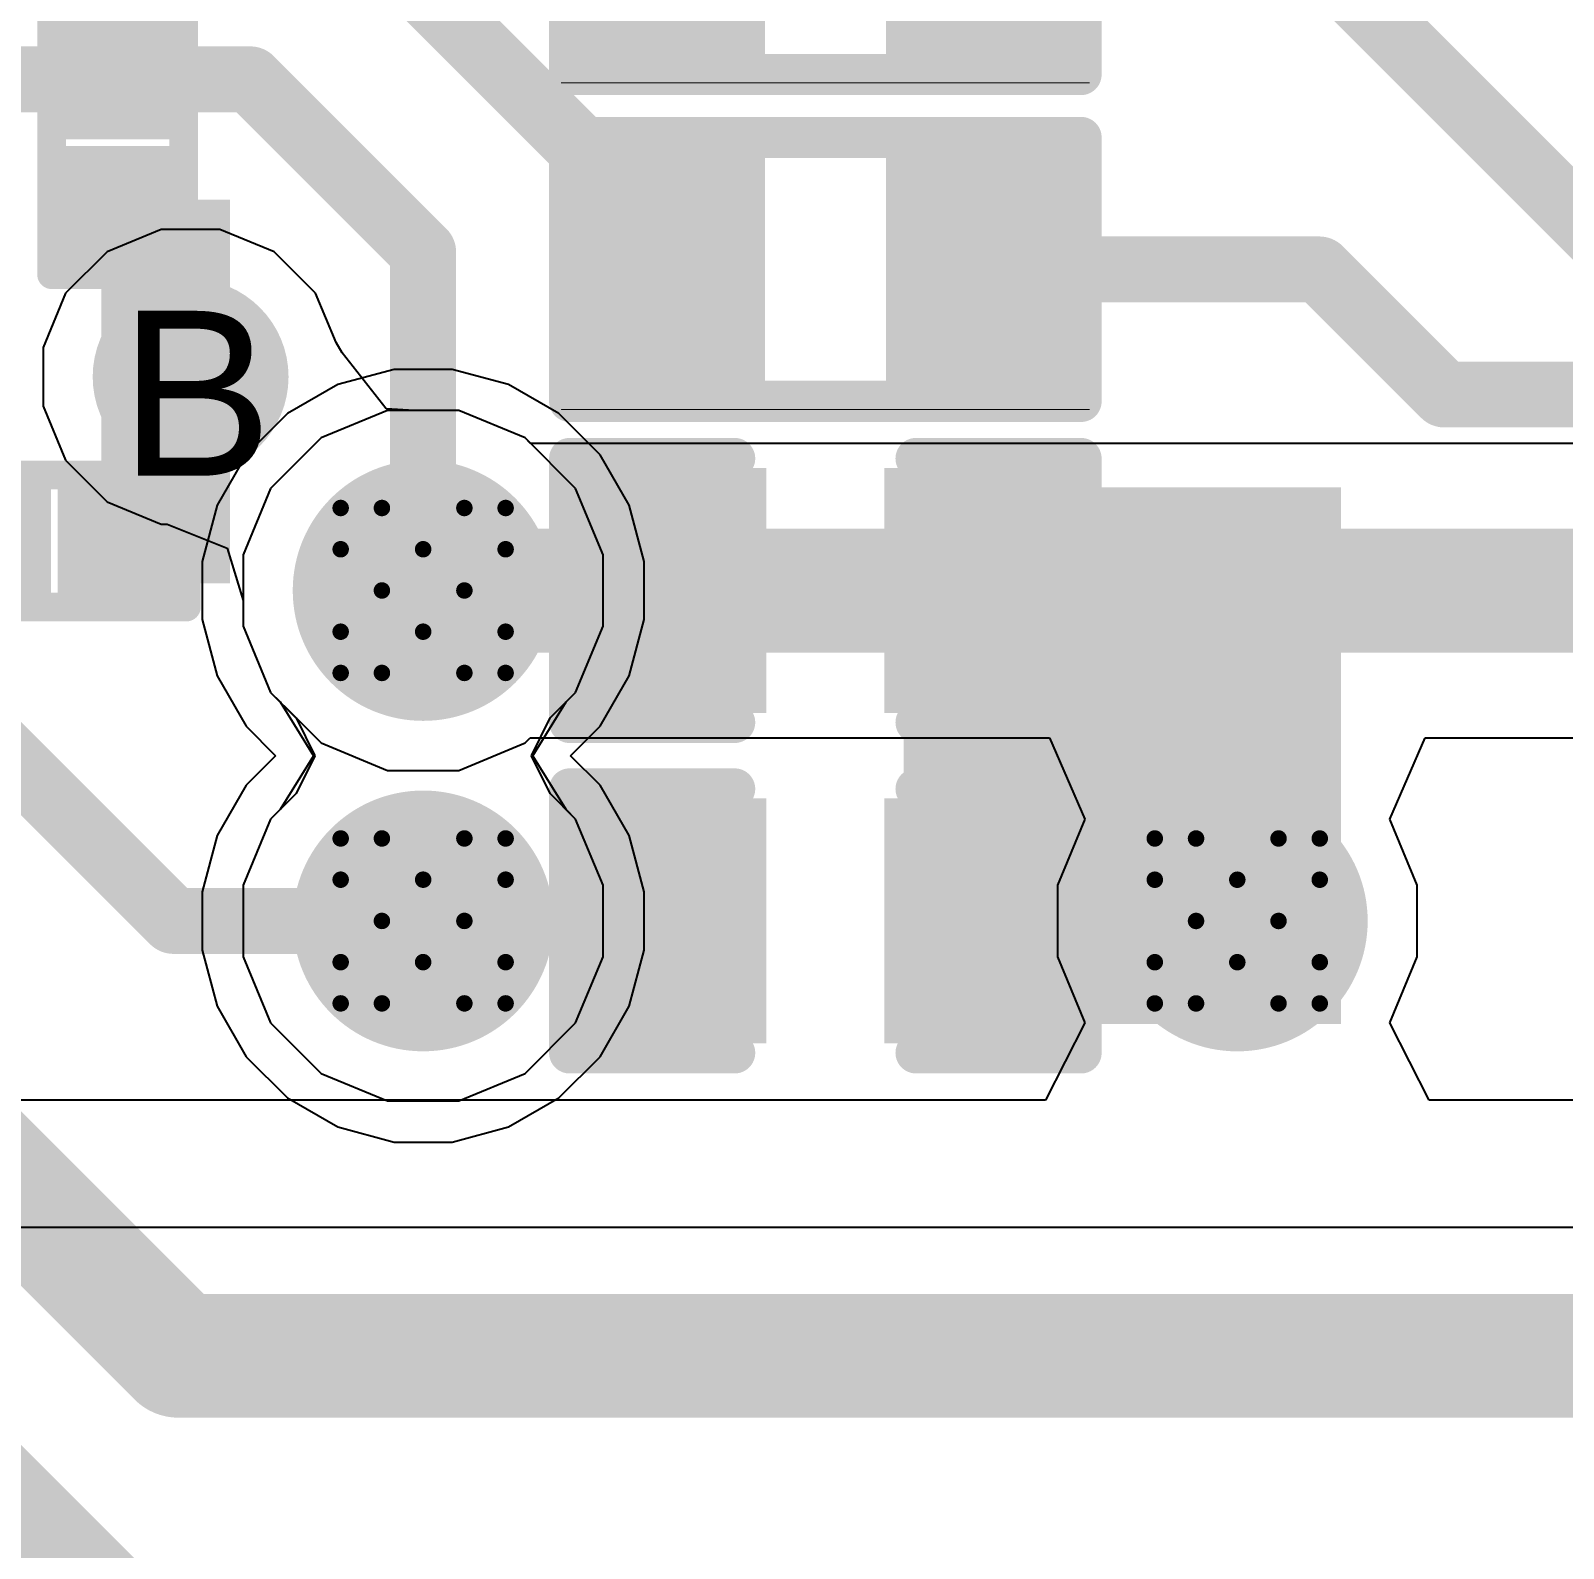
# Model space of a CAD drawing. Header units: inches. Extents: x 0 to 5379, y 0 to 5429.
# Drawn here: x 109.91 to 114.631, y 124.868 to 129.543 of the extents above; entities that cross this region are included whole.
import ezdxf

# ---------------------------------------------------------------- set-up
doc = ezdxf.new("R2010")
doc.units = ezdxf.units.IN
for name, color, linetype in [('Bottom Layer', 5, 'Continuous'), ('Bottom Solder', 6, 'Continuous'), ('Drill Drawing', 1, 'Continuous'), ('GND01', 16, 'Continuous'), ('GND02', 76, 'Continuous'), ('PWR', 156, 'Continuous'), ('SIG 01', 90, 'Continuous'), ('Top Layer', 1, 'Continuous'), ('Top Overlay', 2, 'Continuous'), ('Top Paste', 8, 'Continuous'), ('Top Solder', 216, 'Continuous'), ('Via Holes', 16, 'Continuous')]:
    doc.layers.add(name, color=color, linetype=linetype)
doc.styles.add('Arial', font='', dxfattribs={"height": 0.2})
doc.styles.get('Arial').set_extended_font_data('Arial')

# ---------------------------------------------------------------- blocks, each defined once
blk = doc.blocks.new('R___0402_291')
at = {"layer": 'Top Layer'}
for points in [[(-0.6985, -0.3175), (-0.6985, 0.3175), (-0.2413, 0.3175), (-0.2413, -0.3175)], [(0.2413, -0.3175), (0.2413, 0.3175), (0.6985, 0.3175), (0.6985, -0.3175)]]:
    blk.add_hatch(color=1, dxfattribs=at).paths.add_polyline_path(points)
at = {"layer": 'Top Paste'}
for points in [[(-0.6985, -0.3175), (-0.6985, 0.3175), (-0.2413, 0.3175), (-0.2413, -0.3175)], [(0.2413, -0.3175), (0.2413, 0.3175), (0.6985, 0.3175), (0.6985, -0.3175)]]:
    blk.add_hatch(color=8, dxfattribs=at).paths.add_polyline_path(points)
at = {"layer": 'Top Solder'}
for points in [[(-0.7535, -0.3725), (-0.7535, 0.3725), (-0.1863, 0.3725), (-0.1863, -0.3725)], [(0.1863, -0.3725), (0.1863, 0.3725), (0.7535, 0.3725), (0.7535, -0.3725)]]:
    blk.add_hatch(color=216, dxfattribs=at).paths.add_polyline_path(points)
at = {"layer": 'Top Overlay'}
for points in [[(-0.7874, 0.4064, 0.127, 0.127, 0), (0.7874, 0.4064, 0.127, 0.127, 0)], [(-0.7874, -0.4064, 0.127, 0.127, 0), (-0.7874, 0.4064, 0.127, 0.127, 0)], [(0.7874, -0.4064, 0.127, 0.127, 0), (0.7874, 0.4064, 0.127, 0.127, 0)], [(-0.7874, -0.4064, 0.127, 0.127, 0), (0.7874, -0.4064, 0.127, 0.127, 0)], [(-0.8128, -0.4318, 0.00323, 0.00323, 0), (0.8128, -0.4318, 0.00323, 0.00323, 0)]]:
    blk.add_lwpolyline(points, format="xyseb", dxfattribs=at)
for points in [[(-0.8191, 0.4064, 0.0635, 0.0635, 1), (-0.7556, 0.4064, 0.0635, 0.0635, 1)], [(-0.8191, 0.4064, 0.0635, 0.0635, 1), (-0.7556, 0.4064, 0.0635, 0.0635, 1)], [(0.7556, 0.4064, 0.0635, 0.0635, 1), (0.8191, 0.4064, 0.0635, 0.0635, 1)], [(0.7556, 0.4064, 0.0635, 0.0635, 1), (0.8191, 0.4064, 0.0635, 0.0635, 1)], [(-0.8191, -0.4064, 0.0635, 0.0635, 1), (-0.7556, -0.4064, 0.0635, 0.0635, 1)], [(-0.8191, -0.4064, 0.0635, 0.0635, 1), (-0.7556, -0.4064, 0.0635, 0.0635, 1)], [(0.7556, -0.4064, 0.0635, 0.0635, 1), (0.8191, -0.4064, 0.0635, 0.0635, 1)], [(0.7556, -0.4064, 0.0635, 0.0635, 1), (0.8191, -0.4064, 0.0635, 0.0635, 1)], [(-0.8136, -0.4318, 0.00161, 0.00161, 1), (-0.812, -0.4318, 0.00161, 0.00161, 1)], [(0.812, -0.4318, 0.00161, 0.00161, 1), (0.8136, -0.4318, 0.00161, 0.00161, 1)]]:
    blk.add_lwpolyline(points, format="xyseb", close=True, dxfattribs=at)
blk = doc.blocks.new('R___0402_296')
at = {"layer": 'Top Layer'}
for points in [[(-0.6985, -0.3175), (-0.6985, 0.3175), (-0.2413, 0.3175), (-0.2413, -0.3175)], [(0.2413, -0.3175), (0.2413, 0.3175), (0.6985, 0.3175), (0.6985, -0.3175)]]:
    blk.add_hatch(color=1, dxfattribs=at).paths.add_polyline_path(points)
at = {"layer": 'Top Paste'}
for points in [[(-0.6985, -0.3175), (-0.6985, 0.3175), (-0.2413, 0.3175), (-0.2413, -0.3175)], [(0.2413, -0.3175), (0.2413, 0.3175), (0.6985, 0.3175), (0.6985, -0.3175)]]:
    blk.add_hatch(color=8, dxfattribs=at).paths.add_polyline_path(points)
at = {"layer": 'Top Solder'}
for points in [[(-0.7535, -0.3725), (-0.7535, 0.3725), (-0.1863, 0.3725), (-0.1863, -0.3725)], [(0.1863, -0.3725), (0.1863, 0.3725), (0.7535, 0.3725), (0.7535, -0.3725)]]:
    blk.add_hatch(color=216, dxfattribs=at).paths.add_polyline_path(points)
at = {"layer": 'Top Overlay'}
for points in [[(-0.7874, 0.4064, 0.127, 0.127, 0), (0.7874, 0.4064, 0.127, 0.127, 0)], [(-0.7874, -0.4064, 0.127, 0.127, 0), (-0.7874, 0.4064, 0.127, 0.127, 0)], [(0.7874, -0.4064, 0.127, 0.127, 0), (0.7874, 0.4064, 0.127, 0.127, 0)], [(-0.7874, -0.4064, 0.127, 0.127, 0), (0.7874, -0.4064, 0.127, 0.127, 0)], [(-0.8128, -0.4318, 0.00323, 0.00323, 0), (0.8128, -0.4318, 0.00323, 0.00323, 0)]]:
    blk.add_lwpolyline(points, format="xyseb", dxfattribs=at)
for points in [[(-0.8191, 0.4064, 0.0635, 0.0635, 1), (-0.7556, 0.4064, 0.0635, 0.0635, 1)], [(-0.8191, 0.4064, 0.0635, 0.0635, 1), (-0.7556, 0.4064, 0.0635, 0.0635, 1)], [(0.7556, 0.4064, 0.0635, 0.0635, 1), (0.8191, 0.4064, 0.0635, 0.0635, 1)], [(0.7556, 0.4064, 0.0635, 0.0635, 1), (0.8191, 0.4064, 0.0635, 0.0635, 1)], [(-0.8191, -0.4064, 0.0635, 0.0635, 1), (-0.7556, -0.4064, 0.0635, 0.0635, 1)], [(-0.8191, -0.4064, 0.0635, 0.0635, 1), (-0.7556, -0.4064, 0.0635, 0.0635, 1)], [(0.7556, -0.4064, 0.0635, 0.0635, 1), (0.8191, -0.4064, 0.0635, 0.0635, 1)], [(0.7556, -0.4064, 0.0635, 0.0635, 1), (0.8191, -0.4064, 0.0635, 0.0635, 1)], [(-0.8136, -0.4318, 0.00161, 0.00161, 1), (-0.812, -0.4318, 0.00161, 0.00161, 1)], [(0.812, -0.4318, 0.00161, 0.00161, 1), (0.8136, -0.4318, 0.00161, 0.00161, 1)]]:
    blk.add_lwpolyline(points, format="xyseb", close=True, dxfattribs=at)
blk = doc.blocks.new('DFN_2_0_3_0_6__847')
at = {"layer": 'Top Layer'}
for points in [[(-0.33, -0.13), (-0.33, 0.13), (-0.06, 0.13), (-0.06, -0.13)], [(0.06, -0.13), (0.06, 0.13), (0.33, 0.13), (0.33, -0.13)]]:
    blk.add_hatch(color=1, dxfattribs=at).paths.add_polyline_path(points)
at = {"layer": 'Top Paste'}
for points in [[(-0.33, -0.13), (-0.33, 0.13), (-0.06, 0.13), (-0.06, -0.13)], [(0.06, -0.13), (0.06, 0.13), (0.33, 0.13), (0.33, -0.13)]]:
    blk.add_hatch(color=8, dxfattribs=at).paths.add_polyline_path(points)
at = {"layer": 'Top Solder'}
for points in [[(-0.38, -0.18), (-0.38, 0.18), (-0.01, 0.18), (-0.01, -0.18)], [(0.01, -0.18), (0.01, 0.18), (0.38, 0.18), (0.38, -0.18)]]:
    blk.add_hatch(color=216, dxfattribs=at).paths.add_polyline_path(points)
at = {"layer": 'Top Overlay'}
for points in [[(-0.4064, 0.2032, 0.0889, 0.0889, 0), (0.4064, 0.2032, 0.0889, 0.0889, 0)], [(-0.4064, 0.2032, 0.0889, 0.0889, 0), (-0.4064, -0.2032, 0.0889, 0.0889, 0)], [(0.4064, 0.2032, 0.0889, 0.0889, 0), (0.4064, -0.2032, 0.0889, 0.0889, 0)], [(-0.4064, -0.2032, 0.0889, 0.0889, 0), (0.4064, -0.2032, 0.0889, 0.0889, 0)]]:
    blk.add_lwpolyline(points, format="xyseb", dxfattribs=at)
for points in [[(-0.4286, 0.2032, 0.0445, 0.0445, 1), (-0.3842, 0.2032, 0.0445, 0.0445, 1)], [(-0.4286, 0.2032, 0.0445, 0.0445, 1), (-0.3842, 0.2032, 0.0445, 0.0445, 1)], [(0.3842, 0.2032, 0.0445, 0.0445, 1), (0.4286, 0.2032, 0.0445, 0.0445, 1)], [(0.3842, 0.2032, 0.0445, 0.0445, 1), (0.4286, 0.2032, 0.0445, 0.0445, 1)], [(-0.4286, -0.2032, 0.0445, 0.0445, 1), (-0.3842, -0.2032, 0.0445, 0.0445, 1)], [(-0.4286, -0.2032, 0.0445, 0.0445, 1), (-0.3842, -0.2032, 0.0445, 0.0445, 1)], [(0.3842, -0.2032, 0.0445, 0.0445, 1), (0.4286, -0.2032, 0.0445, 0.0445, 1)], [(0.3842, -0.2032, 0.0445, 0.0445, 1), (0.4286, -0.2032, 0.0445, 0.0445, 1)]]:
    blk.add_lwpolyline(points, format="xyseb", close=True, dxfattribs=at)
blk = doc.blocks.new('DFN_2_0_3_0_6__848')
at = {"layer": 'Top Layer'}
for points in [[(-0.33, -0.13), (-0.33, 0.13), (-0.06, 0.13), (-0.06, -0.13)], [(0.06, -0.13), (0.06, 0.13), (0.33, 0.13), (0.33, -0.13)]]:
    blk.add_hatch(color=1, dxfattribs=at).paths.add_polyline_path(points)
at = {"layer": 'Top Paste'}
for points in [[(-0.33, -0.13), (-0.33, 0.13), (-0.06, 0.13), (-0.06, -0.13)], [(0.06, -0.13), (0.06, 0.13), (0.33, 0.13), (0.33, -0.13)]]:
    blk.add_hatch(color=8, dxfattribs=at).paths.add_polyline_path(points)
at = {"layer": 'Top Solder'}
for points in [[(-0.38, -0.18), (-0.38, 0.18), (-0.01, 0.18), (-0.01, -0.18)], [(0.01, -0.18), (0.01, 0.18), (0.38, 0.18), (0.38, -0.18)]]:
    blk.add_hatch(color=216, dxfattribs=at).paths.add_polyline_path(points)
at = {"layer": 'Top Overlay'}
for points in [[(-0.4064, 0.2032, 0.0889, 0.0889, 0), (-0.4064, -0.2032, 0.0889, 0.0889, 0)], [(0.4064, 0.2032, 0.0889, 0.0889, 0), (-0.4064, 0.2032, 0.0889, 0.0889, 0)], [(0.4064, 0.2032, 0.0889, 0.0889, 0), (0.4064, -0.2032, 0.0889, 0.0889, 0)], [(0.4064, -0.2032, 0.0889, 0.0889, 0), (-0.4064, -0.2032, 0.0889, 0.0889, 0)]]:
    blk.add_lwpolyline(points, format="xyseb", dxfattribs=at)
for points in [[(-0.4286, 0.2032, 0.0445, 0.0445, 1), (-0.3842, 0.2032, 0.0445, 0.0445, 1)], [(-0.4286, 0.2032, 0.0445, 0.0445, 1), (-0.3842, 0.2032, 0.0445, 0.0445, 1)], [(0.3842, 0.2032, 0.0445, 0.0445, 1), (0.4286, 0.2032, 0.0445, 0.0445, 1)], [(0.3842, 0.2032, 0.0445, 0.0445, 1), (0.4286, 0.2032, 0.0445, 0.0445, 1)], [(-0.4286, -0.2032, 0.0445, 0.0445, 1), (-0.3842, -0.2032, 0.0445, 0.0445, 1)], [(-0.4286, -0.2032, 0.0445, 0.0445, 1), (-0.3842, -0.2032, 0.0445, 0.0445, 1)], [(0.3842, -0.2032, 0.0445, 0.0445, 1), (0.4286, -0.2032, 0.0445, 0.0445, 1)], [(0.3842, -0.2032, 0.0445, 0.0445, 1), (0.4286, -0.2032, 0.0445, 0.0445, 1)]]:
    blk.add_lwpolyline(points, format="xyseb", close=True, dxfattribs=at)
blk = doc.blocks.new('C___0402_948')
at = {"layer": 'Top Layer'}
for points in [[(-0.6985, -0.3175), (-0.6985, 0.3175), (-0.2413, 0.3175), (-0.2413, -0.3175)], [(0.2413, -0.3175), (0.2413, 0.3175), (0.6985, 0.3175), (0.6985, -0.3175)]]:
    blk.add_hatch(color=1, dxfattribs=at).paths.add_polyline_path(points)
at = {"layer": 'Top Paste'}
for points in [[(-0.6985, -0.3175), (-0.6985, 0.3175), (-0.2413, 0.3175), (-0.2413, -0.3175)], [(0.2413, -0.3175), (0.2413, 0.3175), (0.6985, 0.3175), (0.6985, -0.3175)]]:
    blk.add_hatch(color=8, dxfattribs=at).paths.add_polyline_path(points)
at = {"layer": 'Top Solder'}
for points in [[(-0.7585, -0.3775), (-0.7585, 0.3775), (-0.1813, 0.3775), (-0.1813, -0.3775)], [(0.1813, -0.3775), (0.1813, 0.3775), (0.7585, 0.3775), (0.7585, -0.3775)]]:
    blk.add_hatch(color=216, dxfattribs=at).paths.add_polyline_path(points)
at = {"layer": 'Top Overlay'}
for points in [[(-0.7874, 0.4064, 0.127, 0.127, 0), (-0.7874, -0.4064, 0.127, 0.127, 0)], [(-0.2794, 0.4064, 0.127, 0.127, 0), (-0.7874, 0.4064, 0.127, 0.127, 0)], [(0.7874, 0.4064, 0.127, 0.127, 0), (0.2794, 0.4064, 0.127, 0.127, 0)], [(0.7874, 0.4064, 0.127, 0.127, 0), (0.7874, -0.4064, 0.127, 0.127, 0)], [(-0.2794, -0.4064, 0.127, 0.127, 0), (-0.7874, -0.4064, 0.127, 0.127, 0)], [(0.7874, -0.4064, 0.127, 0.127, 0), (0.2794, -0.4064, 0.127, 0.127, 0)]]:
    blk.add_lwpolyline(points, format="xyseb", dxfattribs=at)
for points in [[(-0.8191, 0.4064, 0.0635, 0.0635, 1), (-0.7556, 0.4064, 0.0635, 0.0635, 1)], [(-0.8191, 0.4064, 0.0635, 0.0635, 1), (-0.7556, 0.4064, 0.0635, 0.0635, 1)], [(-0.3111, 0.4064, 0.0635, 0.0635, 1), (-0.2477, 0.4064, 0.0635, 0.0635, 1)], [(0.2477, 0.4064, 0.0635, 0.0635, 1), (0.3111, 0.4064, 0.0635, 0.0635, 1)], [(0.7556, 0.4064, 0.0635, 0.0635, 1), (0.8191, 0.4064, 0.0635, 0.0635, 1)], [(0.7556, 0.4064, 0.0635, 0.0635, 1), (0.8191, 0.4064, 0.0635, 0.0635, 1)], [(-0.8191, -0.4064, 0.0635, 0.0635, 1), (-0.7556, -0.4064, 0.0635, 0.0635, 1)], [(-0.8191, -0.4064, 0.0635, 0.0635, 1), (-0.7556, -0.4064, 0.0635, 0.0635, 1)], [(-0.3111, -0.4064, 0.0635, 0.0635, 1), (-0.2477, -0.4064, 0.0635, 0.0635, 1)], [(0.2477, -0.4064, 0.0635, 0.0635, 1), (0.3111, -0.4064, 0.0635, 0.0635, 1)], [(0.7556, -0.4064, 0.0635, 0.0635, 1), (0.8191, -0.4064, 0.0635, 0.0635, 1)], [(0.7556, -0.4064, 0.0635, 0.0635, 1), (0.8191, -0.4064, 0.0635, 0.0635, 1)]]:
    blk.add_lwpolyline(points, format="xyseb", close=True, dxfattribs=at)
blk = doc.blocks.new('C___0402_953')
at = {"layer": 'Top Layer'}
for points in [[(-0.6985, -0.3175), (-0.6985, 0.3175), (-0.2413, 0.3175), (-0.2413, -0.3175)], [(0.2413, -0.3175), (0.2413, 0.3175), (0.6985, 0.3175), (0.6985, -0.3175)]]:
    blk.add_hatch(color=1, dxfattribs=at).paths.add_polyline_path(points)
at = {"layer": 'Top Paste'}
for points in [[(-0.6985, -0.3175), (-0.6985, 0.3175), (-0.2413, 0.3175), (-0.2413, -0.3175)], [(0.2413, -0.3175), (0.2413, 0.3175), (0.6985, 0.3175), (0.6985, -0.3175)]]:
    blk.add_hatch(color=8, dxfattribs=at).paths.add_polyline_path(points)
at = {"layer": 'Top Solder'}
for points in [[(-0.7585, -0.3775), (-0.7585, 0.3775), (-0.1813, 0.3775), (-0.1813, -0.3775)], [(0.1813, -0.3775), (0.1813, 0.3775), (0.7585, 0.3775), (0.7585, -0.3775)]]:
    blk.add_hatch(color=216, dxfattribs=at).paths.add_polyline_path(points)
at = {"layer": 'Top Overlay'}
for points in [[(-0.7874, 0.4064, 0.127, 0.127, 0), (-0.7874, -0.4064, 0.127, 0.127, 0)], [(-0.2794, 0.4064, 0.127, 0.127, 0), (-0.7874, 0.4064, 0.127, 0.127, 0)], [(0.7874, 0.4064, 0.127, 0.127, 0), (0.2794, 0.4064, 0.127, 0.127, 0)], [(0.7874, 0.4064, 0.127, 0.127, 0), (0.7874, -0.4064, 0.127, 0.127, 0)], [(-0.2794, -0.4064, 0.127, 0.127, 0), (-0.7874, -0.4064, 0.127, 0.127, 0)], [(0.7874, -0.4064, 0.127, 0.127, 0), (0.2794, -0.4064, 0.127, 0.127, 0)]]:
    blk.add_lwpolyline(points, format="xyseb", dxfattribs=at)
for points in [[(-0.8191, 0.4064, 0.0635, 0.0635, 1), (-0.7556, 0.4064, 0.0635, 0.0635, 1)], [(-0.8191, 0.4064, 0.0635, 0.0635, 1), (-0.7556, 0.4064, 0.0635, 0.0635, 1)], [(-0.3111, 0.4064, 0.0635, 0.0635, 1), (-0.2477, 0.4064, 0.0635, 0.0635, 1)], [(0.2477, 0.4064, 0.0635, 0.0635, 1), (0.3111, 0.4064, 0.0635, 0.0635, 1)], [(0.7556, 0.4064, 0.0635, 0.0635, 1), (0.8191, 0.4064, 0.0635, 0.0635, 1)], [(0.7556, 0.4064, 0.0635, 0.0635, 1), (0.8191, 0.4064, 0.0635, 0.0635, 1)], [(-0.8191, -0.4064, 0.0635, 0.0635, 1), (-0.7556, -0.4064, 0.0635, 0.0635, 1)], [(-0.8191, -0.4064, 0.0635, 0.0635, 1), (-0.7556, -0.4064, 0.0635, 0.0635, 1)], [(-0.3111, -0.4064, 0.0635, 0.0635, 1), (-0.2477, -0.4064, 0.0635, 0.0635, 1)], [(0.2477, -0.4064, 0.0635, 0.0635, 1), (0.3111, -0.4064, 0.0635, 0.0635, 1)], [(0.7556, -0.4064, 0.0635, 0.0635, 1), (0.8191, -0.4064, 0.0635, 0.0635, 1)], [(0.7556, -0.4064, 0.0635, 0.0635, 1), (0.8191, -0.4064, 0.0635, 0.0635, 1)]]:
    blk.add_lwpolyline(points, format="xyseb", close=True, dxfattribs=at)

msp = doc.modelspace()

# ---------------------------------------------------------------- hatches: boundary and pattern name
at = {"layer": 'Bottom Layer'}
h = msp.add_hatch(color=5, dxfattribs=at)
edge = h.paths.add_edge_path()
edge.add_arc((110.4031, 128.4767), 0.2, 0, 360)
h = msp.add_hatch(color=5, dxfattribs=at)
edge = h.paths.add_edge_path()
edge.add_arc((111.1192, 127.8186), 0.3, 0, 360)
h = msp.add_hatch(color=5, dxfattribs=at)
edge = h.paths.add_edge_path()
edge.add_arc((111.1192, 126.8008), 0.3, 0, 360)
h = msp.add_hatch(color=5, dxfattribs=at)
edge = h.paths.add_edge_path()
edge.add_arc((113.6265, 126.8007), 0.3, 0, 360)
at = {"layer": 'Bottom Solder'}
h = msp.add_hatch(color=6, dxfattribs=at)
edge = h.paths.add_edge_path()
edge.add_arc((110.4031, 128.4767), 0.3016, 0, 360)
h = msp.add_hatch(color=6, dxfattribs=at)
edge = h.paths.add_edge_path()
edge.add_arc((111.1192, 127.8186), 0.4016, 0, 360)
h = msp.add_hatch(color=6, dxfattribs=at)
edge = h.paths.add_edge_path()
edge.add_arc((111.1192, 126.8008), 0.4016, 0, 360)
h = msp.add_hatch(color=6, dxfattribs=at)
edge = h.paths.add_edge_path()
edge.add_arc((113.6265, 126.8007), 0.4016, 0, 360)
at = {"layer": 'GND01'}
h = msp.add_hatch(color=16, dxfattribs=at)
edge = h.paths.add_edge_path()
edge.add_arc((110.4031, 128.4767), 0.2, 0, 360)
h = msp.add_hatch(color=16, dxfattribs=at)
edge = h.paths.add_edge_path()
edge.add_arc((111.1192, 127.8186), 0.3, 0, 360)
h = msp.add_hatch(color=16, dxfattribs=at)
edge = h.paths.add_edge_path()
edge.add_arc((111.1192, 126.8008), 0.3, 0, 360)
h = msp.add_hatch(color=16, dxfattribs=at)
edge = h.paths.add_edge_path()
edge.add_arc((113.6265, 126.8007), 0.3, 0, 360)
at = {"layer": 'GND02'}
h = msp.add_hatch(color=76, dxfattribs=at)
edge = h.paths.add_edge_path()
edge.add_arc((110.4031, 128.4767), 0.2, 0, 360)
h = msp.add_hatch(color=76, dxfattribs=at)
edge = h.paths.add_edge_path()
edge.add_arc((111.1192, 127.8186), 0.3, 0, 360)
h = msp.add_hatch(color=76, dxfattribs=at)
edge = h.paths.add_edge_path()
edge.add_arc((111.1192, 126.8008), 0.3, 0, 360)
h = msp.add_hatch(color=76, dxfattribs=at)
edge = h.paths.add_edge_path()
edge.add_arc((113.6265, 126.8007), 0.3, 0, 360)
at = {"layer": 'PWR'}
h = msp.add_hatch(color=156, dxfattribs=at)
edge = h.paths.add_edge_path()
edge.add_arc((110.4031, 128.4767), 0.2, 0, 360)
h = msp.add_hatch(color=156, dxfattribs=at)
edge = h.paths.add_edge_path()
edge.add_arc((111.1192, 127.8186), 0.3, 0, 360)
h = msp.add_hatch(color=156, dxfattribs=at)
edge = h.paths.add_edge_path()
edge.add_arc((111.1192, 126.8008), 0.3, 0, 360)
h = msp.add_hatch(color=156, dxfattribs=at)
edge = h.paths.add_edge_path()
edge.add_arc((113.6265, 126.8007), 0.3, 0, 360)
at = {"layer": 'SIG 01'}
h = msp.add_hatch(color=90, dxfattribs=at)
edge = h.paths.add_edge_path()
edge.add_arc((110.4031, 128.4767), 0.2, 0, 360)
h = msp.add_hatch(color=90, dxfattribs=at)
edge = h.paths.add_edge_path()
edge.add_arc((111.1192, 127.8186), 0.3, 0, 360)
h = msp.add_hatch(color=90, dxfattribs=at)
edge = h.paths.add_edge_path()
edge.add_arc((111.1192, 126.8008), 0.3, 0, 360)
h = msp.add_hatch(color=90, dxfattribs=at)
edge = h.paths.add_edge_path()
edge.add_arc((113.6265, 126.8007), 0.3, 0, 360)
at = {"layer": 'Top Layer'}
for points in [[(110.5248, 129.0221), (110.0485, 129.0221), (110.0485, 128.7536), (110.5248, 128.7536)], [(110.5248, 128.987), (110.1283, 128.987), (110.1283, 127.841), (110.5248, 127.841)], [(112.5992, 126.4833), (113.9454, 126.4833), (113.9454, 128.1361), (112.5992, 128.1361)]]:
    msp.add_hatch(color=1, dxfattribs=at).paths.add_polyline_path(points)
h = msp.add_hatch(color=1, dxfattribs=at)
edge = h.paths.add_edge_path()
edge.add_arc((110.4031, 128.4767), 0.2, 0, 360)
h = msp.add_hatch(color=1, dxfattribs=at)
edge = h.paths.add_edge_path()
edge.add_arc((111.1192, 127.8186), 0.3, 0, 360)
h = msp.add_hatch(color=1, dxfattribs=at)
edge = h.paths.add_edge_path()
edge.add_arc((111.1192, 126.8008), 0.3, 0, 360)
h = msp.add_hatch(color=1, dxfattribs=at)
edge = h.paths.add_edge_path()
edge.add_arc((113.6265, 126.8007), 0.3, 0, 360)
at = {"layer": 'Top Solder'}
h = msp.add_hatch(color=216, dxfattribs=at)
edge = h.paths.add_edge_path()
edge.add_arc((110.4031, 128.4767), 0.3016, 0, 360)
h = msp.add_hatch(color=216, dxfattribs=at)
edge = h.paths.add_edge_path()
edge.add_arc((111.1192, 127.8186), 0.4016, 0, 360)
h = msp.add_hatch(color=216, dxfattribs=at)
edge = h.paths.add_edge_path()
edge.add_arc((111.1192, 126.8008), 0.4016, 0, 360)
h = msp.add_hatch(color=216, dxfattribs=at)
edge = h.paths.add_edge_path()
edge.add_arc((113.6265, 126.8007), 0.4016, 0, 360)
at = {"layer": 'Via Holes'}
h = msp.add_hatch(color=7, dxfattribs=at)
edge = h.paths.add_edge_path()
edge.add_arc((110.4031, 128.4767), 0.1, 0, 360)
h = msp.add_hatch(color=7, dxfattribs=at)
edge = h.paths.add_edge_path()
edge.add_arc((111.1192, 127.8186), 0.15, 0, 360)
h = msp.add_hatch(color=7, dxfattribs=at)
edge = h.paths.add_edge_path()
edge.add_arc((111.1192, 126.8008), 0.15, 0, 360)
h = msp.add_hatch(color=7, dxfattribs=at)
edge = h.paths.add_edge_path()
edge.add_arc((113.6265, 126.8007), 0.15, 0, 360)

# ---------------------------------------------------------------- linework, layer by layer
at = {"layer": 'Bottom Layer'}
for p, q in [((111.009, 128.3726), (110.8053, 128.2883)), ((111.2294, 128.3726), (111.009, 128.3726)), ((111.433, 128.2883), (111.2294, 128.3726)), ((110.8053, 128.2883), (110.6495, 128.1324)), ((111.5888, 128.1324), (111.433, 128.2883)), ((110.6495, 128.1324), (110.5652, 127.9288)), ((111.6732, 127.9288), (111.5888, 128.1324)), ((110.5652, 127.9288), (110.5652, 127.7084)), ((111.6732, 127.7084), (111.6732, 127.9288)), ((110.5652, 127.7084), (110.6495, 127.5048)), ((111.5888, 127.5048), (111.6732, 127.7084)), ((110.6495, 127.5048), (110.7284, 127.4259)), ((111.5099, 127.4259), (111.5888, 127.5048)), ((110.7284, 127.4259), (110.7859, 127.3097)), ((111.4524, 127.3097), (111.5099, 127.4259)), ((110.7859, 127.3097), (110.7284, 127.1936)), ((111.5099, 127.1936), (111.4524, 127.3097)), ((110.7284, 127.1936), (110.6495, 127.1146)), ((111.5888, 127.1146), (111.5099, 127.1936)), ((110.6495, 127.1146), (110.5652, 126.911)), ((111.6732, 126.911), (111.5888, 127.1146)), ((110.5652, 126.911), (110.5652, 126.6906)), ((111.6732, 126.6906), (111.6732, 126.911)), ((110.5652, 126.6906), (110.6495, 126.487)), ((111.5888, 126.487), (111.6732, 126.6906)), ((110.6495, 126.487), (110.8053, 126.3312)), ((111.433, 126.3312), (111.5888, 126.487)), ((110.8053, 126.3312), (111.009, 126.2468)), ((111.2294, 126.2468), (111.433, 126.3312)), ((111.009, 126.2468), (111.2294, 126.2468))]:
    msp.add_line(p, q, dxfattribs=at)
at = {"layer": 'Drill Drawing'}
for points in [[(110.8652, 127.9456, 0.0508, 0.0508, 0), (110.8652, 128.0726, 0.0508, 0.0508, 0)], [(110.8652, 128.0726, 0.0508, 0.0508, 0), (110.9922, 128.0726, 0.0508, 0.0508, 0)], [(110.9922, 128.0726, 0.0508, 0.0508, 0), (111.1192, 127.9456, 0.0508, 0.0508, 0)], [(111.1192, 127.9456, 0.0508, 0.0508, 0), (111.2462, 128.0726, 0.0508, 0.0508, 0)], [(111.2462, 128.0726, 0.0508, 0.0508, 0), (111.3732, 128.0726, 0.0508, 0.0508, 0)], [(111.3732, 127.9456, 0.0508, 0.0508, 0), (111.3732, 128.0726, 0.0508, 0.0508, 0)], [(110.8652, 127.9456, 0.0508, 0.0508, 0), (110.9922, 127.8186, 0.0508, 0.0508, 0)], [(111.2462, 127.8186, 0.0508, 0.0508, 0), (111.3732, 127.9456, 0.0508, 0.0508, 0)], [(110.8652, 127.6916, 0.0508, 0.0508, 0), (110.9922, 127.8186, 0.0508, 0.0508, 0)], [(111.2462, 127.8186, 0.0508, 0.0508, 0), (111.3732, 127.6916, 0.0508, 0.0508, 0)], [(110.8652, 127.5646, 0.0508, 0.0508, 0), (110.8652, 127.6916, 0.0508, 0.0508, 0)], [(110.9922, 127.5646, 0.0508, 0.0508, 0), (111.1192, 127.6916, 0.0508, 0.0508, 0)], [(111.1192, 127.6916, 0.0508, 0.0508, 0), (111.2462, 127.5646, 0.0508, 0.0508, 0)], [(111.3732, 127.5646, 0.0508, 0.0508, 0), (111.3732, 127.6916, 0.0508, 0.0508, 0)], [(110.8652, 127.5646, 0.0508, 0.0508, 0), (110.9922, 127.5646, 0.0508, 0.0508, 0)], [(111.2462, 127.5646, 0.0508, 0.0508, 0), (111.3732, 127.5646, 0.0508, 0.0508, 0)], [(110.8652, 126.9278, 0.0508, 0.0508, 0), (110.8652, 127.0548, 0.0508, 0.0508, 0)], [(110.8652, 127.0548, 0.0508, 0.0508, 0), (110.9922, 127.0548, 0.0508, 0.0508, 0)], [(110.9922, 127.0548, 0.0508, 0.0508, 0), (111.1192, 126.9278, 0.0508, 0.0508, 0)], [(111.1192, 126.9278, 0.0508, 0.0508, 0), (111.2462, 127.0548, 0.0508, 0.0508, 0)], [(111.2462, 127.0548, 0.0508, 0.0508, 0), (111.3732, 127.0548, 0.0508, 0.0508, 0)], [(111.3732, 126.9278, 0.0508, 0.0508, 0), (111.3732, 127.0548, 0.0508, 0.0508, 0)], [(113.3725, 126.9277, 0.0508, 0.0508, 0), (113.3725, 127.0547, 0.0508, 0.0508, 0)], [(113.3725, 127.0547, 0.0508, 0.0508, 0), (113.4995, 127.0547, 0.0508, 0.0508, 0)], [(113.4995, 127.0547, 0.0508, 0.0508, 0), (113.6265, 126.9277, 0.0508, 0.0508, 0)], [(113.6265, 126.9277, 0.0508, 0.0508, 0), (113.7535, 127.0547, 0.0508, 0.0508, 0)], [(113.7535, 127.0547, 0.0508, 0.0508, 0), (113.8805, 127.0547, 0.0508, 0.0508, 0)], [(113.8805, 126.9277, 0.0508, 0.0508, 0), (113.8805, 127.0547, 0.0508, 0.0508, 0)], [(110.8652, 126.9278, 0.0508, 0.0508, 0), (110.9922, 126.8008, 0.0508, 0.0508, 0)], [(111.2462, 126.8008, 0.0508, 0.0508, 0), (111.3732, 126.9278, 0.0508, 0.0508, 0)], [(113.3725, 126.9277, 0.0508, 0.0508, 0), (113.4995, 126.8007, 0.0508, 0.0508, 0)], [(113.7535, 126.8007, 0.0508, 0.0508, 0), (113.8805, 126.9277, 0.0508, 0.0508, 0)], [(110.8652, 126.6738, 0.0508, 0.0508, 0), (110.9922, 126.8008, 0.0508, 0.0508, 0)], [(111.2462, 126.8008, 0.0508, 0.0508, 0), (111.3732, 126.6738, 0.0508, 0.0508, 0)], [(113.3725, 126.6737, 0.0508, 0.0508, 0), (113.4995, 126.8007, 0.0508, 0.0508, 0)], [(113.7535, 126.8007, 0.0508, 0.0508, 0), (113.8805, 126.6737, 0.0508, 0.0508, 0)], [(110.8652, 126.5468, 0.0508, 0.0508, 0), (110.8652, 126.6738, 0.0508, 0.0508, 0)], [(110.9922, 126.5468, 0.0508, 0.0508, 0), (111.1192, 126.6738, 0.0508, 0.0508, 0)], [(111.1192, 126.6738, 0.0508, 0.0508, 0), (111.2462, 126.5468, 0.0508, 0.0508, 0)], [(111.3732, 126.5468, 0.0508, 0.0508, 0), (111.3732, 126.6738, 0.0508, 0.0508, 0)], [(113.3725, 126.5467, 0.0508, 0.0508, 0), (113.3725, 126.6737, 0.0508, 0.0508, 0)], [(113.4995, 126.5467, 0.0508, 0.0508, 0), (113.6265, 126.6737, 0.0508, 0.0508, 0)], [(113.6265, 126.6737, 0.0508, 0.0508, 0), (113.7535, 126.5467, 0.0508, 0.0508, 0)], [(113.8805, 126.5467, 0.0508, 0.0508, 0), (113.8805, 126.6737, 0.0508, 0.0508, 0)], [(110.8652, 126.5468, 0.0508, 0.0508, 0), (110.9922, 126.5468, 0.0508, 0.0508, 0)], [(111.2462, 126.5468, 0.0508, 0.0508, 0), (111.3732, 126.5468, 0.0508, 0.0508, 0)], [(113.3725, 126.5467, 0.0508, 0.0508, 0), (113.4995, 126.5467, 0.0508, 0.0508, 0)], [(113.7535, 126.5467, 0.0508, 0.0508, 0), (113.8805, 126.5467, 0.0508, 0.0508, 0)]]:
    msp.add_lwpolyline(points, format="xyseb", dxfattribs=at)
for points in [[(110.8525, 128.0726, 0.0254, 0.0254, 1), (110.8779, 128.0726, 0.0254, 0.0254, 1)], [(110.8525, 128.0726, 0.0254, 0.0254, 1), (110.8779, 128.0726, 0.0254, 0.0254, 1)], [(110.9795, 128.0726, 0.0254, 0.0254, 1), (111.0049, 128.0726, 0.0254, 0.0254, 1)], [(110.9795, 128.0726, 0.0254, 0.0254, 1), (111.0049, 128.0726, 0.0254, 0.0254, 1)], [(111.2335, 128.0726, 0.0254, 0.0254, 1), (111.2589, 128.0726, 0.0254, 0.0254, 1)], [(111.2335, 128.0726, 0.0254, 0.0254, 1), (111.2589, 128.0726, 0.0254, 0.0254, 1)], [(111.3605, 128.0726, 0.0254, 0.0254, 1), (111.3859, 128.0726, 0.0254, 0.0254, 1)], [(111.3605, 128.0726, 0.0254, 0.0254, 1), (111.3859, 128.0726, 0.0254, 0.0254, 1)], [(110.8525, 127.9456, 0.0254, 0.0254, 1), (110.8779, 127.9456, 0.0254, 0.0254, 1)], [(110.8525, 127.9456, 0.0254, 0.0254, 1), (110.8779, 127.9456, 0.0254, 0.0254, 1)], [(111.1065, 127.9456, 0.0254, 0.0254, 1), (111.1319, 127.9456, 0.0254, 0.0254, 1)], [(111.1065, 127.9456, 0.0254, 0.0254, 1), (111.1319, 127.9456, 0.0254, 0.0254, 1)], [(111.3605, 127.9456, 0.0254, 0.0254, 1), (111.3859, 127.9456, 0.0254, 0.0254, 1)], [(111.3605, 127.9456, 0.0254, 0.0254, 1), (111.3859, 127.9456, 0.0254, 0.0254, 1)], [(110.9795, 127.8186, 0.0254, 0.0254, 1), (111.0049, 127.8186, 0.0254, 0.0254, 1)], [(110.9795, 127.8186, 0.0254, 0.0254, 1), (111.0049, 127.8186, 0.0254, 0.0254, 1)], [(111.2335, 127.8186, 0.0254, 0.0254, 1), (111.2589, 127.8186, 0.0254, 0.0254, 1)], [(111.2335, 127.8186, 0.0254, 0.0254, 1), (111.2589, 127.8186, 0.0254, 0.0254, 1)], [(110.8525, 127.6916, 0.0254, 0.0254, 1), (110.8779, 127.6916, 0.0254, 0.0254, 1)], [(110.8525, 127.6916, 0.0254, 0.0254, 1), (110.8779, 127.6916, 0.0254, 0.0254, 1)], [(111.1065, 127.6916, 0.0254, 0.0254, 1), (111.1319, 127.6916, 0.0254, 0.0254, 1)], [(111.1065, 127.6916, 0.0254, 0.0254, 1), (111.1319, 127.6916, 0.0254, 0.0254, 1)], [(111.3605, 127.6916, 0.0254, 0.0254, 1), (111.3859, 127.6916, 0.0254, 0.0254, 1)], [(111.3605, 127.6916, 0.0254, 0.0254, 1), (111.3859, 127.6916, 0.0254, 0.0254, 1)], [(110.8525, 127.5646, 0.0254, 0.0254, 1), (110.8779, 127.5646, 0.0254, 0.0254, 1)], [(110.8525, 127.5646, 0.0254, 0.0254, 1), (110.8779, 127.5646, 0.0254, 0.0254, 1)], [(110.9795, 127.5646, 0.0254, 0.0254, 1), (111.0049, 127.5646, 0.0254, 0.0254, 1)], [(110.9795, 127.5646, 0.0254, 0.0254, 1), (111.0049, 127.5646, 0.0254, 0.0254, 1)], [(111.2335, 127.5646, 0.0254, 0.0254, 1), (111.2589, 127.5646, 0.0254, 0.0254, 1)], [(111.2335, 127.5646, 0.0254, 0.0254, 1), (111.2589, 127.5646, 0.0254, 0.0254, 1)], [(111.3605, 127.5646, 0.0254, 0.0254, 1), (111.3859, 127.5646, 0.0254, 0.0254, 1)], [(111.3605, 127.5646, 0.0254, 0.0254, 1), (111.3859, 127.5646, 0.0254, 0.0254, 1)], [(110.8525, 127.0548, 0.0254, 0.0254, 1), (110.8779, 127.0548, 0.0254, 0.0254, 1)], [(110.8525, 127.0548, 0.0254, 0.0254, 1), (110.8779, 127.0548, 0.0254, 0.0254, 1)], [(110.9795, 127.0548, 0.0254, 0.0254, 1), (111.0049, 127.0548, 0.0254, 0.0254, 1)], [(110.9795, 127.0548, 0.0254, 0.0254, 1), (111.0049, 127.0548, 0.0254, 0.0254, 1)], [(111.2335, 127.0548, 0.0254, 0.0254, 1), (111.2589, 127.0548, 0.0254, 0.0254, 1)], [(111.2335, 127.0548, 0.0254, 0.0254, 1), (111.2589, 127.0548, 0.0254, 0.0254, 1)], [(111.3605, 127.0548, 0.0254, 0.0254, 1), (111.3859, 127.0548, 0.0254, 0.0254, 1)], [(111.3605, 127.0548, 0.0254, 0.0254, 1), (111.3859, 127.0548, 0.0254, 0.0254, 1)], [(113.3598, 127.0547, 0.0254, 0.0254, 1), (113.3852, 127.0547, 0.0254, 0.0254, 1)], [(113.3598, 127.0547, 0.0254, 0.0254, 1), (113.3852, 127.0547, 0.0254, 0.0254, 1)], [(113.4868, 127.0547, 0.0254, 0.0254, 1), (113.5122, 127.0547, 0.0254, 0.0254, 1)], [(113.4868, 127.0547, 0.0254, 0.0254, 1), (113.5122, 127.0547, 0.0254, 0.0254, 1)], [(113.7408, 127.0547, 0.0254, 0.0254, 1), (113.7662, 127.0547, 0.0254, 0.0254, 1)], [(113.7408, 127.0547, 0.0254, 0.0254, 1), (113.7662, 127.0547, 0.0254, 0.0254, 1)], [(113.8678, 127.0547, 0.0254, 0.0254, 1), (113.8932, 127.0547, 0.0254, 0.0254, 1)], [(113.8678, 127.0547, 0.0254, 0.0254, 1), (113.8932, 127.0547, 0.0254, 0.0254, 1)], [(110.8525, 126.9278, 0.0254, 0.0254, 1), (110.8779, 126.9278, 0.0254, 0.0254, 1)], [(110.8525, 126.9278, 0.0254, 0.0254, 1), (110.8779, 126.9278, 0.0254, 0.0254, 1)], [(111.1065, 126.9278, 0.0254, 0.0254, 1), (111.1319, 126.9278, 0.0254, 0.0254, 1)], [(111.1065, 126.9278, 0.0254, 0.0254, 1), (111.1319, 126.9278, 0.0254, 0.0254, 1)], [(111.3605, 126.9278, 0.0254, 0.0254, 1), (111.3859, 126.9278, 0.0254, 0.0254, 1)], [(111.3605, 126.9278, 0.0254, 0.0254, 1), (111.3859, 126.9278, 0.0254, 0.0254, 1)], [(113.3598, 126.9277, 0.0254, 0.0254, 1), (113.3852, 126.9277, 0.0254, 0.0254, 1)], [(113.3598, 126.9277, 0.0254, 0.0254, 1), (113.3852, 126.9277, 0.0254, 0.0254, 1)], [(113.6138, 126.9277, 0.0254, 0.0254, 1), (113.6392, 126.9277, 0.0254, 0.0254, 1)], [(113.6138, 126.9277, 0.0254, 0.0254, 1), (113.6392, 126.9277, 0.0254, 0.0254, 1)], [(113.8678, 126.9277, 0.0254, 0.0254, 1), (113.8932, 126.9277, 0.0254, 0.0254, 1)], [(113.8678, 126.9277, 0.0254, 0.0254, 1), (113.8932, 126.9277, 0.0254, 0.0254, 1)], [(110.9795, 126.8008, 0.0254, 0.0254, 1), (111.0049, 126.8008, 0.0254, 0.0254, 1)], [(110.9795, 126.8008, 0.0254, 0.0254, 1), (111.0049, 126.8008, 0.0254, 0.0254, 1)], [(111.2335, 126.8008, 0.0254, 0.0254, 1), (111.2589, 126.8008, 0.0254, 0.0254, 1)], [(111.2335, 126.8008, 0.0254, 0.0254, 1), (111.2589, 126.8008, 0.0254, 0.0254, 1)], [(113.4868, 126.8007, 0.0254, 0.0254, 1), (113.5122, 126.8007, 0.0254, 0.0254, 1)], [(113.4868, 126.8007, 0.0254, 0.0254, 1), (113.5122, 126.8007, 0.0254, 0.0254, 1)], [(113.7408, 126.8007, 0.0254, 0.0254, 1), (113.7662, 126.8007, 0.0254, 0.0254, 1)], [(113.7408, 126.8007, 0.0254, 0.0254, 1), (113.7662, 126.8007, 0.0254, 0.0254, 1)], [(110.8525, 126.6738, 0.0254, 0.0254, 1), (110.8779, 126.6738, 0.0254, 0.0254, 1)], [(110.8525, 126.6738, 0.0254, 0.0254, 1), (110.8779, 126.6738, 0.0254, 0.0254, 1)], [(111.1065, 126.6738, 0.0254, 0.0254, 1), (111.1319, 126.6738, 0.0254, 0.0254, 1)], [(111.1065, 126.6738, 0.0254, 0.0254, 1), (111.1319, 126.6738, 0.0254, 0.0254, 1)], [(111.3605, 126.6738, 0.0254, 0.0254, 1), (111.3859, 126.6738, 0.0254, 0.0254, 1)], [(111.3605, 126.6738, 0.0254, 0.0254, 1), (111.3859, 126.6738, 0.0254, 0.0254, 1)], [(113.3598, 126.6737, 0.0254, 0.0254, 1), (113.3852, 126.6737, 0.0254, 0.0254, 1)], [(113.3598, 126.6737, 0.0254, 0.0254, 1), (113.3852, 126.6737, 0.0254, 0.0254, 1)], [(113.6138, 126.6737, 0.0254, 0.0254, 1), (113.6392, 126.6737, 0.0254, 0.0254, 1)], [(113.6138, 126.6737, 0.0254, 0.0254, 1), (113.6392, 126.6737, 0.0254, 0.0254, 1)], [(113.8678, 126.6737, 0.0254, 0.0254, 1), (113.8932, 126.6737, 0.0254, 0.0254, 1)], [(113.8678, 126.6737, 0.0254, 0.0254, 1), (113.8932, 126.6737, 0.0254, 0.0254, 1)], [(110.8525, 126.5468, 0.0254, 0.0254, 1), (110.8779, 126.5468, 0.0254, 0.0254, 1)], [(110.8525, 126.5468, 0.0254, 0.0254, 1), (110.8779, 126.5468, 0.0254, 0.0254, 1)], [(110.9795, 126.5468, 0.0254, 0.0254, 1), (111.0049, 126.5468, 0.0254, 0.0254, 1)], [(110.9795, 126.5468, 0.0254, 0.0254, 1), (111.0049, 126.5468, 0.0254, 0.0254, 1)], [(111.2335, 126.5468, 0.0254, 0.0254, 1), (111.2589, 126.5468, 0.0254, 0.0254, 1)], [(111.2335, 126.5468, 0.0254, 0.0254, 1), (111.2589, 126.5468, 0.0254, 0.0254, 1)], [(111.3605, 126.5468, 0.0254, 0.0254, 1), (111.3859, 126.5468, 0.0254, 0.0254, 1)], [(111.3605, 126.5468, 0.0254, 0.0254, 1), (111.3859, 126.5468, 0.0254, 0.0254, 1)], [(113.3598, 126.5467, 0.0254, 0.0254, 1), (113.3852, 126.5467, 0.0254, 0.0254, 1)], [(113.3598, 126.5467, 0.0254, 0.0254, 1), (113.3852, 126.5467, 0.0254, 0.0254, 1)], [(113.4868, 126.5467, 0.0254, 0.0254, 1), (113.5122, 126.5467, 0.0254, 0.0254, 1)], [(113.4868, 126.5467, 0.0254, 0.0254, 1), (113.5122, 126.5467, 0.0254, 0.0254, 1)], [(113.7408, 126.5467, 0.0254, 0.0254, 1), (113.7662, 126.5467, 0.0254, 0.0254, 1)], [(113.7408, 126.5467, 0.0254, 0.0254, 1), (113.7662, 126.5467, 0.0254, 0.0254, 1)], [(113.8678, 126.5467, 0.0254, 0.0254, 1), (113.8932, 126.5467, 0.0254, 0.0254, 1)], [(113.8678, 126.5467, 0.0254, 0.0254, 1), (113.8932, 126.5467, 0.0254, 0.0254, 1)]]:
    msp.add_lwpolyline(points, format="xyseb", close=True, dxfattribs=at)
at = {"layer": 'GND01'}
for p, q in [((111.009, 128.3726), (110.8053, 128.2883)), ((111.2294, 128.3726), (111.009, 128.3726)), ((111.433, 128.2883), (111.2294, 128.3726)), ((110.8053, 128.2883), (110.6495, 128.1324)), ((111.5888, 128.1324), (111.433, 128.2883)), ((110.6495, 128.1324), (110.5652, 127.9288)), ((111.6732, 127.9288), (111.5888, 128.1324)), ((110.5652, 127.9288), (110.5652, 127.7084)), ((111.6732, 127.7084), (111.6732, 127.9288)), ((110.5652, 127.7084), (110.6495, 127.5048)), ((111.5888, 127.5048), (111.6732, 127.7084)), ((110.6495, 127.5048), (110.6787, 127.4756)), ((111.5597, 127.4756), (111.5888, 127.5048)), ((110.6787, 127.4756), (110.7811, 127.3097)), ((111.4572, 127.3097), (111.5597, 127.4756)), ((110.7811, 127.3097), (110.6787, 127.1438)), ((111.5597, 127.1438), (111.4572, 127.3097)), ((110.6787, 127.1438), (110.6495, 127.1146)), ((111.5888, 127.1146), (111.5597, 127.1438)), ((110.6495, 127.1146), (110.5652, 126.911)), ((111.6732, 126.911), (111.5888, 127.1146)), ((110.5652, 126.911), (110.5652, 126.6906)), ((111.6732, 126.6906), (111.6732, 126.911)), ((110.5652, 126.6906), (110.6495, 126.487)), ((111.5888, 126.487), (111.6732, 126.6906)), ((110.6495, 126.487), (110.8053, 126.3312)), ((111.433, 126.3312), (111.5888, 126.487)), ((110.8053, 126.3312), (111.009, 126.2468)), ((111.2294, 126.2468), (111.433, 126.3312)), ((111.009, 126.2468), (111.2294, 126.2468))]:
    msp.add_line(p, q, dxfattribs=at)
at = {"layer": 'GND02'}
for p, q in [((111.009, 128.3726), (110.8053, 128.2883)), ((111.2294, 128.3726), (111.009, 128.3726)), ((111.433, 128.2883), (111.2294, 128.3726)), ((110.8053, 128.2883), (110.6495, 128.1324)), ((111.5888, 128.1324), (111.433, 128.2883)), ((110.6495, 128.1324), (110.5652, 127.9288)), ((111.6732, 127.9288), (111.5888, 128.1324)), ((110.5652, 127.9288), (110.5652, 127.7084)), ((111.6732, 127.7084), (111.6732, 127.9288)), ((110.5652, 127.7084), (110.6495, 127.5048)), ((111.5888, 127.5048), (111.6732, 127.7084)), ((110.6495, 127.5048), (110.6787, 127.4756)), ((111.5597, 127.4756), (111.5888, 127.5048)), ((110.6787, 127.4756), (110.7811, 127.3097)), ((111.4572, 127.3097), (111.5597, 127.4756)), ((110.7811, 127.3097), (110.6787, 127.1438)), ((111.5597, 127.1438), (111.4572, 127.3097)), ((110.6787, 127.1438), (110.6495, 127.1146)), ((111.5888, 127.1146), (111.5597, 127.1438)), ((110.6495, 127.1146), (110.5652, 126.911)), ((111.6732, 126.911), (111.5888, 127.1146)), ((110.5652, 126.911), (110.5652, 126.6906)), ((111.6732, 126.6906), (111.6732, 126.911)), ((110.5652, 126.6906), (110.6495, 126.487)), ((111.5888, 126.487), (111.6732, 126.6906)), ((110.6495, 126.487), (110.8053, 126.3312)), ((111.433, 126.3312), (111.5888, 126.487)), ((110.8053, 126.3312), (111.009, 126.2468)), ((111.2294, 126.2468), (111.433, 126.3312)), ((111.009, 126.2468), (111.2294, 126.2468))]:
    msp.add_line(p, q, dxfattribs=at)
at = {"layer": 'PWR'}
for p, q in [((110.3128, 128.9307), (110.1459, 128.8616)), ((110.4934, 128.9307), (110.3128, 128.9307)), ((110.6602, 128.8616), (110.4934, 128.9307)), ((110.1459, 128.8616), (110.0182, 128.7339)), ((110.788, 128.7339), (110.6602, 128.8616)), ((110.0182, 128.7339), (109.9491, 128.567)), ((110.8509, 128.582), (110.788, 128.7339)), ((110.8701, 128.5504), (110.8509, 128.582)), ((109.9491, 128.567), (109.9491, 128.3864)), ((111.005, 128.3777), (110.8701, 128.5504)), ((109.9491, 128.3864), (110.0182, 128.2196)), ((111.0917, 128.3726), (111.005, 128.3777)), ((111.2294, 128.3726), (111.0917, 128.3726)), ((111.433, 128.2883), (111.2294, 128.3726)), ((111.45, 128.2712), (111.433, 128.2883)), ((118.0099, 128.2712), (111.45, 128.2712)), ((110.0182, 128.2196), (110.1459, 128.0919)), ((110.1459, 128.0919), (110.3128, 128.0227)), ((110.3128, 128.0227), (110.3305, 128.0227)), ((110.3305, 128.0227), (110.5161, 127.9484)), ((110.5161, 127.9484), (110.5652, 127.7881)), ((110.5652, 127.7881), (110.5652, 127.7084)), ((110.5652, 127.7084), (110.6495, 127.5048)), ((110.6495, 127.5048), (110.8053, 127.349)), ((111.433, 127.349), (111.4488, 127.3648)), ((111.4488, 127.3648), (113.048, 127.3648)), ((113.048, 127.3648), (113.1569, 127.1145)), ((114.0962, 127.1145), (114.2051, 127.3648)), ((114.2051, 127.3648), (118.0087, 127.3648)), ((110.8053, 127.349), (111.009, 127.2646)), ((111.2294, 127.2646), (111.433, 127.349)), ((111.009, 127.2646), (111.2294, 127.2646)), ((113.1569, 127.1145), (113.0725, 126.9108)), ((114.1805, 126.9108), (114.0962, 127.1145)), ((113.0725, 126.9108), (113.0725, 126.6905)), ((114.1805, 126.6905), (114.1805, 126.9108)), ((113.0725, 126.6905), (113.1569, 126.4868)), ((114.0962, 126.4868), (114.1805, 126.6905)), ((113.1569, 126.4868), (113.0359, 126.2486)), ((114.2172, 126.2486), (114.0962, 126.4868)), ((113.0359, 126.2486), (109.1946, 126.2486)), ((118.4483, 126.2486), (114.2172, 126.2486)), ((109.0676, 125.858), (118.2762, 125.858))]:
    msp.add_line(p, q, dxfattribs=at)
for points in [[(111.1192, 127.8186, 0.381, 0.381, 0), (111.1198, 127.818, 0.381, 0.381, 0)], [(111.1198, 127.818, 0.381, 0.381, 0), (118.339, 127.818, 0.381, 0.381, 0)]]:
    msp.add_lwpolyline(points, format="xyseb", dxfattribs=at)
for points in [[(111.0239, 127.8186, 0.1905, 0.1905, 1), (111.2144, 127.8186, 0.1905, 0.1905, 1)], [(111.0245, 127.818, 0.1905, 0.1905, 1), (111.215, 127.818, 0.1905, 0.1905, 1)], [(111.0245, 127.818, 0.1905, 0.1905, 1), (111.215, 127.818, 0.1905, 0.1905, 1)]]:
    msp.add_lwpolyline(points, format="xyseb", close=True, dxfattribs=at)
at = {"layer": 'SIG 01'}
for p, q in [((111.0295, 128.4996), (110.8563, 128.4532)), ((111.2088, 128.4996), (111.0295, 128.4996)), ((111.382, 128.4532), (111.2088, 128.4996)), ((110.8563, 128.4532), (110.701, 128.3635)), ((111.5373, 128.3635), (111.382, 128.4532)), ((110.701, 128.3635), (110.5742, 128.2368)), ((111.6641, 128.2368), (111.5373, 128.3635)), ((110.5742, 128.2368), (110.4846, 128.0815)), ((111.7538, 128.0815), (111.6641, 128.2368)), ((110.4846, 128.0815), (110.4382, 127.9083)), ((111.8002, 127.9083), (111.7538, 128.0815)), ((110.4382, 127.9083), (110.4382, 127.729)), ((111.8002, 127.729), (111.8002, 127.9083)), ((110.4382, 127.729), (110.4846, 127.5558)), ((111.7538, 127.5558), (111.8002, 127.729)), ((110.4846, 127.5558), (110.5742, 127.4005)), ((111.6641, 127.4005), (111.7538, 127.5558)), ((110.5742, 127.4005), (110.665, 127.3097)), ((111.5733, 127.3097), (111.6641, 127.4005)), ((110.665, 127.3097), (110.5742, 127.219)), ((111.6641, 127.219), (111.5733, 127.3097)), ((110.5742, 127.219), (110.4846, 127.0637)), ((111.7538, 127.0637), (111.6641, 127.219)), ((110.4846, 127.0637), (110.4382, 126.8905)), ((111.8002, 126.8905), (111.7538, 127.0637)), ((110.4382, 126.8905), (110.4382, 126.7112)), ((111.8002, 126.7112), (111.8002, 126.8905)), ((110.4382, 126.7112), (110.4846, 126.538)), ((111.7538, 126.538), (111.8002, 126.7112)), ((110.4846, 126.538), (110.5742, 126.3827)), ((111.6641, 126.3827), (111.7538, 126.538)), ((110.5742, 126.3827), (110.701, 126.2559)), ((111.5373, 126.2559), (111.6641, 126.3827)), ((110.701, 126.2559), (110.8563, 126.1662)), ((111.382, 126.1662), (111.5373, 126.2559)), ((110.8563, 126.1662), (111.0295, 126.1198)), ((111.2088, 126.1198), (111.382, 126.1662)), ((111.0295, 126.1198), (111.2088, 126.1198))]:
    msp.add_line(p, q, dxfattribs=at)
at = {"layer": 'Top Layer'}
for points in [[(110.8915, 129.8928, 0.2032, 0.2032, 0), (111.888, 128.8963, 0.2032, 0.2032, 0)], [(113.8271, 129.8142, 0.2032, 0.2032, 0), (114.7365, 128.9048, 0.2032, 0.2032, 0)], [(107.998, 129.3928, 0.2032, 0.2032, 0), (110.1785, 129.3928, 0.2032, 0.2032, 0)], [(110.1785, 129.3928, 0.2032, 0.2032, 0), (110.5869, 129.3928, 0.2032, 0.2032, 0)], [(110.5869, 129.3928, 0.2032, 0.2032, 0), (111.1192, 128.8606, 0.2032, 0.2032, 0)], [(111.1192, 127.8186, 0.2032, 0.2032, 0), (111.1192, 128.8606, 0.2032, 0.2032, 0)], [(111.888, 128.8074, 0.2032, 0.2032, 0), (111.888, 128.8963, 0.2032, 0.2032, 0)], [(112.8278, 128.8074, 0.2032, 0.2032, 0), (113.8792, 128.8074, 0.2032, 0.2032, 0)], [(113.8792, 128.8074, 0.2032, 0.2032, 0), (114.2644, 128.4222, 0.2032, 0.2032, 0)], [(114.2644, 128.4222, 0.2032, 0.2032, 0), (141.8338, 128.4222, 0.2032, 0.2032, 0)], [(111.1192, 127.8186, 0.2032, 0.2032, 0), (111.888, 127.8186, 0.2032, 0.2032, 0)], [(109.7885, 127.3627, 0.2032, 0.2032, 0), (110.3503, 126.8008, 0.2032, 0.2032, 0)], [(110.3503, 126.8008, 0.2032, 0.2032, 0), (111.1192, 126.8008, 0.2032, 0.2032, 0)], [(111.1192, 126.8008, 0.2032, 0.2032, 0), (111.888, 126.8008, 0.2032, 0.2032, 0)], [(109.261, 126.5655, 0.381, 0.381, 0), (110.3653, 125.4612, 0.381, 0.381, 0)], [(108.7981, 126.0002, 0.381, 0.381, 0), (110.6518, 124.1465, 0.381, 0.381, 0)], [(110.3653, 125.4612, 0.381, 0.381, 0), (114.8862, 125.4612, 0.381, 0.381, 0)]]:
    msp.add_lwpolyline(points, format="xyseb", dxfattribs=at)
for points in [[(110.1277, 129.3928, 0.1016, 0.1016, 1), (110.2293, 129.3928, 0.1016, 0.1016, 1)], [(110.1277, 129.3928, 0.1016, 0.1016, 1), (110.2293, 129.3928, 0.1016, 0.1016, 1)], [(110.5361, 129.3928, 0.1016, 0.1016, 1), (110.6377, 129.3928, 0.1016, 0.1016, 1)], [(110.5361, 129.3928, 0.1016, 0.1016, 1), (110.6377, 129.3928, 0.1016, 0.1016, 1)], [(111.0684, 128.8606, 0.1016, 0.1016, 1), (111.17, 128.8606, 0.1016, 0.1016, 1)], [(111.0684, 128.8606, 0.1016, 0.1016, 1), (111.17, 128.8606, 0.1016, 0.1016, 1)], [(111.8372, 128.8963, 0.1016, 0.1016, 1), (111.9388, 128.8963, 0.1016, 0.1016, 1)], [(111.8372, 128.8963, 0.1016, 0.1016, 1), (111.9388, 128.8963, 0.1016, 0.1016, 1)], [(111.8372, 128.8074, 0.1016, 0.1016, 1), (111.9388, 128.8074, 0.1016, 0.1016, 1)], [(112.777, 128.8074, 0.1016, 0.1016, 1), (112.8786, 128.8074, 0.1016, 0.1016, 1)], [(113.8284, 128.8074, 0.1016, 0.1016, 1), (113.93, 128.8074, 0.1016, 0.1016, 1)], [(113.8284, 128.8074, 0.1016, 0.1016, 1), (113.93, 128.8074, 0.1016, 0.1016, 1)], [(114.2136, 128.4222, 0.1016, 0.1016, 1), (114.3152, 128.4222, 0.1016, 0.1016, 1)], [(114.2136, 128.4222, 0.1016, 0.1016, 1), (114.3152, 128.4222, 0.1016, 0.1016, 1)], [(111.0684, 127.8186, 0.1016, 0.1016, 1), (111.17, 127.8186, 0.1016, 0.1016, 1)], [(111.0684, 127.8186, 0.1016, 0.1016, 1), (111.17, 127.8186, 0.1016, 0.1016, 1)], [(111.8372, 127.8186, 0.1016, 0.1016, 1), (111.9388, 127.8186, 0.1016, 0.1016, 1)], [(110.2995, 126.8008, 0.1016, 0.1016, 1), (110.4011, 126.8008, 0.1016, 0.1016, 1)], [(110.2995, 126.8008, 0.1016, 0.1016, 1), (110.4011, 126.8008, 0.1016, 0.1016, 1)], [(111.0684, 126.8008, 0.1016, 0.1016, 1), (111.17, 126.8008, 0.1016, 0.1016, 1)], [(111.0684, 126.8008, 0.1016, 0.1016, 1), (111.17, 126.8008, 0.1016, 0.1016, 1)], [(111.8372, 126.8008, 0.1016, 0.1016, 1), (111.9388, 126.8008, 0.1016, 0.1016, 1)], [(110.2701, 125.4612, 0.1905, 0.1905, 1), (110.4606, 125.4612, 0.1905, 0.1905, 1)], [(110.2701, 125.4612, 0.1905, 0.1905, 1), (110.4606, 125.4612, 0.1905, 0.1905, 1)]]:
    msp.add_lwpolyline(points, format="xyseb", close=True, dxfattribs=at)

# ---------------------------------------------------------------- block references
for name, p in [('R___0402_291', (112.3579, 129.8142)), ('R___0402_296', (112.3579, 128.8074))]:
    msp.add_blockref(name, p)
for name, p, rotation in [('DFN_2_0_3_0_6__847', (110.1785, 129.1978), 90), ('C___0402_948', (112.3579, 127.8186), 180), ('DFN_2_0_3_0_6__848', (109.9835, 127.971), 180), ('C___0402_953', (112.3579, 126.8008), 180)]:
    msp.add_blockref(name, p, dxfattribs=dict(rotation=rotation))

# ---------------------------------------------------------------- texts
at = {"layer": 'Drill Drawing', "style": 'Arial'}
msp.add_text('B', height=0.508, dxfattribs=at).set_placement((110.183, 128.172))

doc.saveas('drawing.dxf')
